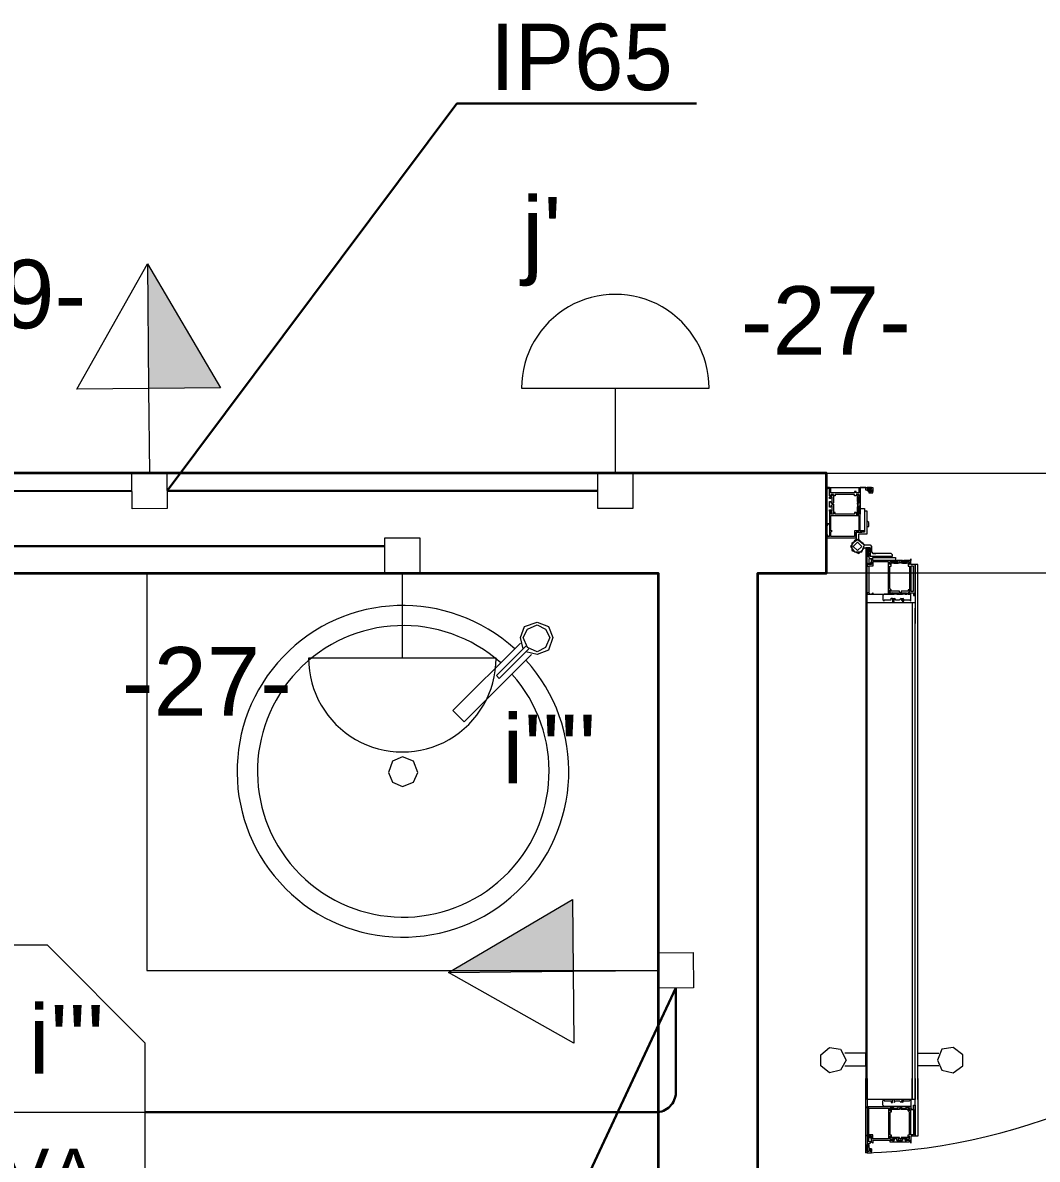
# Model space of a CAD drawing. Header units: millimetres. Extents: x -3501 to 2443, y -1417 to 2787.
# Drawn here: x -237.9 to -85, y 1095.6 to 1266.9 of the extents above; entities that cross this region are included whole.
import ezdxf

# ---------------------------------------------------------------- set-up
doc = ezdxf.new("R2010")
doc.units = ezdxf.units.MM
for name, color, linetype, lineweight in [('EL-SIMB-P-CIRC', 1, 'Continuous', 20), ('Eletroduto', 160, 'Continuous', 30), ('Pontos Elétricos', 1, 'Continuous', 20), ('TXT e CIRCUITOS', 7, 'Continuous', 30)]:
    doc.layers.add(name, color=color, linetype=linetype, lineweight=lineweight)
for name, color, linetype in [('LEGENDAS', 7, 'Continuous'), ('PDF_Geometry', 7, 'Continuous'), ('Texto', 7, 'Continuous')]:
    doc.layers.add(name, color=color, linetype=linetype)
doc.styles.add('estilo2', font='arial.ttf', dxfattribs={"height": 60})
doc.styles.add('PDF Bahnschrift', font='bahnschrift.ttf')
doc.styles.add('txt 2mm', font='arial.ttf', dxfattribs={"height": 100})

# ---------------------------------------------------------------- blocks, each defined once
blk = doc.blocks.new('cx luz oct')
at = {"ltscale": 3}
blk.add_line((43508.7, 29483.7), (43508.7, 29288.7), dxfattribs=at)
blk.add_lwpolyline([(43589.5, 29093.7), (43703.7, 29207.9), (43703.7, 29369.5), (43589.5, 29483.7), (43428, 29483.7), (43313.7, 29369.5), (43313.7, 29207.9), (43428, 29093.7)], close=True, dxfattribs=at)
blk.add_lwpolyline([(43313.7, 29288.7), (43703.7, 29288.7)], dxfattribs=at)
blk = doc.blocks.new('caixa arandela')
at = {"layer": 'EL-SIMB-P-CIRC', "color": 1}
for p, q in [((138180.1, 42644.3), (138180.1, 42361.8)), ((137998.6, 42476.5), (137998.6, 42529.5)), ((137998.6, 42529.5), (138051.6, 42529.5)), ((138051.6, 42529.5), (138051.6, 42476.5)), ((138180.1, 42503), (138051.6, 42503)), ((138051.6, 42476.5), (137998.6, 42476.5))]:
    blk.add_line(p, q, dxfattribs=at)
blk.add_arc((138180.1, 42503), 141.2, 270, 90, dxfattribs=at)
blk = doc.blocks.new('Tomada Média')
at = {"layer": 'EL-SIMB-P-CIRC'}
h = blk.add_hatch(color=1, dxfattribs=at)
h.dxf.hatch_style = 1
h.paths.add_polyline_path([(65351.86, 3601.56), (65333.11, 3601.56), (65351.86, 3612.39)])
at = {"layer": 'EL-SIMB-P-CIRC', "color": 1}
for p, q in [((65333.11, 3601.56), (65351.86, 3612.39)), ((65351.86, 3612.39), (65351.86, 3590.74)), ((65364.66, 3598.91), (65364.66, 3604.21)), ((65364.66, 3604.21), (65369.97, 3604.21)), ((65369.97, 3604.21), (65369.97, 3598.91)), ((65333.11, 3601.56), (65351.86, 3601.56)), ((65351.86, 3590.74), (65333.11, 3601.56)), ((65351.86, 3601.56), (65364.66, 3601.56)), ((65369.97, 3598.91), (65364.66, 3598.91))]:
    blk.add_line(p, q, dxfattribs=at)

msp = doc.modelspace()

# ---------------------------------------------------------------- linework, layer by layer
at = {"layer": 'Eletroduto'}
for points in [[(-433.96, 1196.31), (-221.41, 1196.28)], [(-216.1, 1196.33), (-151.24, 1196.33)]]:
    msp.add_lwpolyline(points, dxfattribs=at)
for points in [[(-244.58, 1127.84), (-244.58, 1184.99, -0.414214), (-241.58, 1187.99), (-183.32, 1187.99)], [(-219.41, 1102.66), (-142.47, 1102.66, 0.414214), (-139.47, 1105.66), (-139.47, 1121.39)]]:
    msp.add_lwpolyline(points, format="xyb", dxfattribs=at)
at = {"layer": 'PDF_Geometry', "lineweight": 35}
msp.add_lwpolyline([(-497.07, 1183.93), (-362.04, 1183.93), (-362.04, 1006.37), (-347.02, 1006.37), (-232.31, 1006.37), (-232.31, 1021.39), (-347.02, 1021.39), (-347.02, 1183.93), (-142.15, 1183.93), (-142.15, 1021.39), (-162.47, 1021.39), (-162.47, 1006.37), (-142.15, 1006.37), (-142.15, 996.42), (-127.12, 996.42), (-127.12, 1183.93), (-116.75, 1183.93), (-116.75, 1198.96), (-512.1, 1198.96)], dxfattribs=at)
at = {"layer": 'PDF_Geometry', "lineweight": 18}
for points in [[(-512.1, 1198.96), (372.77, 1198.96), (387.8, 1198.96)], [(-111.67, 1195.78), (-111.67, 1195.78)], [(-110.61, 1196.63), (-110.61, 1196.63)], [(-110.61, 1196.42), (-110.61, 1196.42)], [(-110.61, 1196.42), (-110.61, 1196.42)], [(-110.4, 1196.84), (-110.4, 1196.84)], [(-110.4, 1196.63), (-110.4, 1196.63)], [(-110.4, 1196.63), (-110.4, 1196.63)], [(-110.4, 1196.63), (-110.4, 1196.63)], [(-110.4, 1196.42), (-110.4, 1196.42)], [(-110.4, 1196.21), (-110.4, 1196.21)], [(-110.4, 1196.21), (-110.4, 1196.21)], [(-110.19, 1196.84), (-110.19, 1196.84)], [(-110.19, 1196.63), (-110.19, 1196.63)], [(-110.19, 1196.63), (-110.19, 1196.63)], [(-110.19, 1196.21), (-110.19, 1196.21)], [(-109.98, 1196.63), (-109.98, 1196.63)], [(-109.98, 1196.63), (-109.98, 1196.63)], [(-109.98, 1196.42), (-109.98, 1196.42)], [(-109.98, 1196.21), (-109.98, 1196.21)], [(-109.98, 1196.21), (-109.98, 1196.21)], [(-109.98, 1196.21), (-109.98, 1196.21)], [(-109.98, 1196.21), (-109.98, 1196.21)], [(-109.77, 1196.42), (-109.77, 1196.42)], [(-109.77, 1196.42), (-109.77, 1196.42)], [(-109.77, 1196.42), (-109.77, 1196.42)], [(-109.77, 1196.21), (-109.77, 1196.21)], [(-109.77, 1196.21), (-109.77, 1196.21)], [(-111.88, 1195.15), (-111.88, 1195.15)], [(-111.88, 1195.15), (-111.88, 1195.15)], [(-111.88, 1194.94), (-111.88, 1194.94)], [(-111.88, 1194.94), (-111.88, 1194.94)], [(-111.88, 1194.94), (-111.88, 1194.94)], [(-111.88, 1194.73), (-111.88, 1194.73)], [(-111.88, 1194.73), (-111.88, 1194.73)], [(-111.67, 1195.15), (-111.67, 1195.15)], [(-111.67, 1194.94), (-111.67, 1194.94)], [(-111.67, 1194.94), (-111.67, 1194.94)], [(-111.67, 1194.73), (-111.67, 1194.73)], [(-111.88, 1193.88), (-111.88, 1193.88)], [(-111.88, 1193.88), (-111.88, 1193.88)], [(-111.88, 1193.67), (-111.88, 1193.67)], [(-111.88, 1193.67), (-111.88, 1193.67)], [(-111.88, 1193.67), (-111.88, 1193.67)], [(-111.88, 1193.67), (-111.88, 1193.67)], [(-111.88, 1193.67), (-111.88, 1193.67)], [(-111.88, 1193.46), (-111.88, 1193.46)], [(-111.88, 1193.46), (-111.88, 1193.46)], [(-111.67, 1193.88), (-111.67, 1193.88)], [(-111.67, 1193.67), (-111.67, 1193.67)], [(-111.67, 1193.46), (-111.67, 1193.46)], [(-111.67, 1192.82), (-111.67, 1192.82)], [(-111.04, 1191.55), (-111.04, 1191.55)], [(-111.04, 1191.55), (-111.04, 1191.55)], [(-111.04, 1190.92), (-111.04, 1190.92)], [(-110.61, 1190.71), (-110.61, 1190.92), (-110.4, 1190.92), (-110.4, 1191.55), (-110.61, 1191.76)], [(-112.94, 1188.38), (-112.1, 1189.01), (-111.04, 1188.17), (-110.19, 1188.17), (-109.98, 1187.95), (-109.98, 1187.74), (-109.98, 1187.11), (-109.77, 1186.9)], [(-111.25, 1188.38), (-112.1, 1189.01), (-112.94, 1188.38), (-112.94, 1187.32), (-111.88, 1186.9), (-111.04, 1187.74), (-110.4, 1187.74), (-110.61, 1187.74), (-110.61, 1187.53), (-110.4, 1187.53), (-110.19, 1187.53), (-110.19, 1187.32), (-110.19, 1186.9), (-110.4, 1186.9), (-110.4, 1186.26), (-110.19, 1186.05), (-109.98, 1186.05), (-110.4, 1186.05), (-110.4, 1185.84), (-110.4, 1185.41), (-110.19, 1185.41), (-109.98, 1185.63), (-109.98, 1185.84), (-109.98, 1185.63), (-109.98, 1185.41), (-110.19, 1185.41), (-110.4, 1185.2), (-110.61, 1185.41), (-110.61, 1186.26), (-110.61, 1186.47), (-110.4, 1186.47), (-110.4, 1187.53), (-110.4, 1187.11), (-110.19, 1187.32), (-110.19, 1187.53), (-109.98, 1187.53), (-110.19, 1187.74), (-110.19, 1186.68), (-110.19, 1186.47), (-109.98, 1186.47), (-106.8, 1186.47), (-106.8, 1186.68), (-107.02, 1186.9), (-109.77, 1186.9), (-109.34, 1186.9)], [(-111.88, 1189.01), (-111.88, 1189.01)], [(-111.04, 1188.17), (-111.04, 1188.17)], [(-111.04, 1187.74), (-111.04, 1187.74)], [(-110.61, 1176.31), (-110.61, 1187.74), (-110.83, 1187.74), (-110.83, 1176.31)], [(-110.61, 1187.74), (-110.61, 1187.74)], [(-110.61, 1187.53), (-110.61, 1187.53)], [(-110.61, 1187.53), (-110.61, 1187.53)], [(-110.4, 1187.53), (-110.4, 1187.53)], [(-110.4, 1187.11), (-110.4, 1187.11)], [(-110.19, 1187.74), (-110.19, 1187.74)], [(-110.19, 1187.74), (-110.19, 1187.53), (-110.19, 1187.74)], [(-110.19, 1187.53), (-110.19, 1187.53)], [(-110.19, 1187.53), (-110.19, 1187.53)], [(-110.19, 1187.53), (-110.19, 1187.53)], [(-110.19, 1187.32), (-110.19, 1187.32)], [(-110.19, 1187.32), (-110.19, 1187.32)], [(-110.19, 1187.11), (-110.19, 1187.11)], [(-110.19, 1187.11), (-109.98, 1187.11), (-110.19, 1187.11)], [(-109.98, 1187.53), (-109.98, 1187.53)], [(-109.98, 1187.53), (-109.98, 1187.53)], [(-109.98, 1187.11), (-109.98, 1187.11)], [(-109.98, 1187.11), (-109.98, 1187.11)], [(-109.98, 1187.11), (-109.98, 1187.11)], [(-110.61, 1186.47), (-110.61, 1186.47)], [(-110.4, 1186.9), (-110.4, 1186.9)], [(-110.4, 1185.41), (-110.4, 1185.41)], [(-109.98, 1186.05), (-109.98, 1186.05)], [(-109.98, 1185.84), (-109.98, 1185.84)], [(-109.13, 1186.26), (-109.13, 1186.47)], [(-109.13, 1185.84), (-109.13, 1185.84)], [(-108.29, 1186.47), (-108.29, 1186.26)], [(-108.29, 1185.84), (-108.29, 1185.84)], [(-107.23, 1185.84), (-107.23, 1185.84)], [(-106.8, 1186.47), (-106.8, 1186.47)], [(-106.59, 1185.84), (-106.59, 1185.84)], [(-106.59, 1185.63), (-106.59, 1185.63)], [(-106.59, 1185.63), (-106.59, 1185.63)], [(-106.38, 1185.84), (-106.38, 1185.84)], [(-106.38, 1185.84), (-106.38, 1185.84)], [(-106.38, 1185.63), (-106.38, 1185.63)], [(-106.38, 1185.63), (-106.38, 1185.63)], [(-106.38, 1185.63), (-106.38, 1185.63)], [(-106.17, 1185.84), (-106.17, 1185.84)], [(-106.17, 1185.63), (-106.17, 1185.63)], [(-106.17, 1185.63), (-106.17, 1185.63)], [(-106.17, 1185.63), (-106.17, 1185.63)], [(-105.32, 1185.84), (-105.32, 1185.84)], [(-105.32, 1185.63), (-105.32, 1185.63)], [(-105.32, 1185.63), (-105.32, 1185.63)], [(-105.11, 1185.84), (-105.11, 1185.84)], [(-105.11, 1185.63), (-105.11, 1185.63)], [(-105.11, 1185.63), (-105.11, 1185.63)], [(-104.9, 1185.84), (-104.9, 1185.84)], [(-104.9, 1185.84), (-104.9, 1185.84)], [(-104.9, 1185.63), (-104.9, 1185.63)], [(-104.69, 1185.63), (-104.9, 1185.63), (-104.69, 1185.63)], [(-104.9, 1185.63), (-104.9, 1185.63)], [(-104.9, 1185.63), (-104.9, 1185.63)], [(-104.69, 1185.63), (-104.69, 1185.63)], [(-104.26, 1185.84), (-104.26, 1185.84)], [(-127.12, 1183.93), (-127.12, 1000.86), (-126.7, 1000.86), (-126.06, 1000.23), (-126.06, 993.67), (-127.12, 993.67)], [(-102.99, 1176.31), (-102.99, 1185.2), (-103.42, 1185.2), (-103.42, 1176.31)], [(-109.77, 1180.97), (-109.77, 1180.97)], [(-109.77, 1180.97), (-109.77, 1180.97)], [(-110.83, 1179.49), (-110.83, 1104.57)], [(-110.61, 1179.49), (-103.42, 1179.49)], [(-110.61, 1104.57), (-110.61, 1178.64)], [(-108.07, 1179.7), (-108.07, 1179.7)], [(-106.8, 1179.7), (-106.8, 1179.7)], [(-104.05, 1179.7), (-104.05, 1179.7)], [(-103.84, 1179.49), (-103.84, 1104.57)], [(-103.42, 1104.57), (-103.42, 1178.64)], [(-102.99, 1104.57), (-102.99, 1179.7)], [(-162.47, 1172.5), (-162.89, 1174.2), (-162.25, 1175.89), (-160.35, 1176.53), (-158.66, 1175.89), (-158.02, 1174.2), (-158.66, 1172.29), (-160.35, 1171.66), (-162.04, 1172.08)], [(-162.89, 1173.35), (-173.05, 1163.19), (-171.35, 1161.5), (-161.2, 1171.66)], [(-162.04, 1172.93), (-166.49, 1168.48), (-166.06, 1168.06), (-161.62, 1172.5)], [(-114, 1109.65), (-110.83, 1109.65), (-110.83, 1111.55), (-114, 1111.55)], [(-99.82, 1109.65), (-102.99, 1109.65), (-102.99, 1111.55), (-99.82, 1111.55)], [(-102.99, 1107.74), (-102.99, 1099.07), (-103.42, 1099.07), (-103.42, 1107.74), (-103.42, 1104.57), (-103.84, 1104.57), (-103.84, 1107.74), (-103.84, 1104.57), (-110.61, 1104.57), (-110.61, 1107.74), (-110.61, 1096.53), (-110.83, 1096.53), (-110.83, 1107.74)], [(-109.77, 1103.3), (-109.77, 1103.3)], [(-109.77, 1103.3), (-109.77, 1103.3)], [(-108.07, 1104.57), (-108.07, 1104.57)], [(-106.8, 1104.57), (-106.8, 1104.57)], [(-105.32, 1104.57), (-105.32, 1104.57)], [(-104.05, 1104.57), (-104.05, 1104.57)], [(-109.98, 1098.43), (-109.98, 1098.43)], [(-109.98, 1098.43), (-109.98, 1098.43)], [(-109.98, 1098.43), (-109.98, 1098.43)], [(-109.98, 1098.22), (-109.98, 1098.22)], [(-106.59, 1098.64), (-106.59, 1098.64)], [(-106.59, 1098.64), (-106.59, 1098.64)], [(-106.59, 1098.43), (-106.59, 1098.43)], [(-106.17, 1098.64), (-106.17, 1098.64)], [(-106.17, 1098.64), (-106.17, 1098.64)], [(-106.17, 1098.43), (-106.17, 1098.43)], [(-105.32, 1098.64), (-105.32, 1098.64)], [(-105.32, 1098.64), (-105.32, 1098.64)], [(-105.32, 1098.43), (-105.32, 1098.43)], [(-104.69, 1098.64), (-104.9, 1098.64), (-104.69, 1098.64)], [(-104.9, 1098.64), (-104.9, 1098.64)], [(-104.9, 1098.64), (-104.9, 1098.64)], [(-104.9, 1098.43), (-104.9, 1098.43)], [(-104.69, 1098.64), (-104.69, 1098.64)], [(-110.61, 1097.8), (-110.61, 1097.8)], [(-110.61, 1097.8), (-110.61, 1097.8)], [(-110.61, 1096.74), (-110.61, 1096.74)], [(-110.61, 1096.53), (-110.61, 1096.53)], [(-110.61, 1096.53), (-110.61, 1096.53)], [(-110.4, 1097.37), (-110.4, 1097.37)], [(-110.19, 1097.16), (-110.19, 1097.16)], [(-110.19, 1097.16), (-109.98, 1097.16), (-110.19, 1097.16)], [(-110.19, 1096.95), (-110.19, 1096.95)], [(-110.19, 1096.74), (-110.19, 1096.74)], [(-110.19, 1096.74), (-110.19, 1096.74)], [(-110.19, 1096.53), (-110.19, 1096.53)], [(-109.98, 1097.16), (-109.98, 1097.16)], [(-109.98, 1097.16), (-109.98, 1097.16)], [(-109.98, 1097.16), (-109.98, 1097.16)], [(-109.98, 1096.74), (-109.98, 1096.74)]]:
    msp.add_lwpolyline(points, dxfattribs=at)
for points in [[(-116.75, 1183.93), (-116.75, 1198.96), (-16.86, 1198.96), (-16.86, 1183.93)], [(-110.61, 1196.84), (-110.61, 1196.63), (-110.4, 1196.63), (-110.61, 1196.42), (-110.83, 1196.42), (-110.83, 1196.84), (-111.67, 1196.84), (-111.67, 1196.63), (-111.67, 1195.78), (-111.67, 1195.57), (-111.88, 1195.57), (-111.88, 1195.78), (-112.31, 1195.78), (-112.1, 1195.57), (-112.31, 1195.57), (-112.52, 1195.57), (-112.52, 1195.78), (-115.27, 1195.78), (-115.48, 1195.78), (-115.48, 1195.57), (-115.69, 1195.57), (-115.69, 1195.78), (-116.12, 1195.78), (-116.12, 1195.57), (-115.9, 1195.57), (-116.33, 1195.57), (-116.33, 1195.78), (-116.33, 1196.84), (-116.54, 1196.84), (-116.54, 1196.63), (-116.75, 1196.63), (-116.75, 1196.84), (-109.77, 1196.84), (-109.77, 1196.42), (-109.98, 1196.42), (-110.19, 1196.63), (-109.98, 1196.63), (-109.98, 1196.84), (-110.19, 1196.84), (-110.4, 1196.84)], [(-116.75, 1189.22), (-116.75, 1196.84)], [(-116.12, 1193.88), (-116.33, 1193.88), (-116.33, 1194.73), (-116.12, 1194.73), (-116.12, 1194.52), (-115.9, 1194.52), (-115.9, 1194.73), (-115.9, 1195.36), (-116.12, 1195.36), (-116.12, 1195.15), (-116.33, 1195.15), (-116.33, 1195.36), (-116.12, 1195.57), (-115.9, 1195.57), (-116.12, 1195.78), (-115.69, 1195.78), (-115.69, 1195.57), (-115.69, 1194.52), (-115.9, 1194.3), (-115.9, 1194.52), (-115.9, 1194.3), (-115.69, 1194.3), (-115.69, 1193.03), (-115.69, 1192.82), (-116.12, 1192.82), (-115.9, 1193.03), (-116.12, 1193.25), (-116.33, 1193.25), (-116.33, 1193.46), (-116.12, 1193.46), (-116.12, 1193.25), (-115.9, 1193.25), (-115.9, 1193.88), (-115.9, 1194.09), (-116.12, 1194.09)], [(-112.31, 1196.21), (-112.52, 1196.21), (-112.52, 1196), (-116.12, 1196), (-116.12, 1196.84), (-111.88, 1196.84), (-111.88, 1196.63), (-111.88, 1196), (-112.31, 1196)], [(-111.67, 1193.88), (-111.67, 1194.73), (-111.88, 1194.73), (-111.88, 1194.52), (-112.1, 1194.73), (-112.1, 1195.36), (-111.88, 1195.36), (-111.88, 1195.15), (-111.67, 1195.15), (-111.67, 1195.36), (-111.88, 1195.57), (-111.88, 1195.78), (-112.31, 1195.78), (-112.1, 1195.57), (-112.1, 1194.52), (-112.1, 1194.3), (-112.1, 1194.52), (-111.88, 1194.3), (-112.1, 1194.3), (-112.1, 1193.03), (-112.31, 1192.82), (-111.88, 1192.82), (-111.88, 1193.03), (-111.88, 1193.25), (-111.67, 1193.25), (-111.67, 1193.46), (-111.88, 1193.46), (-111.88, 1193.25), (-112.1, 1193.25), (-112.1, 1193.88), (-111.88, 1194.09), (-111.88, 1193.88)], [(-111.88, 1194.94), (-111.88, 1195.15), (-111.88, 1195.36), (-111.88, 1195.15), (-111.88, 1194.94), (-111.67, 1194.94), (-111.67, 1195.15), (-111.88, 1195.15), (-111.67, 1195.15), (-111.67, 1195.78), (-111.67, 1192.82), (-111.67, 1193.46), (-111.88, 1193.46), (-111.67, 1193.46), (-111.67, 1193.67), (-111.67, 1193.88), (-111.88, 1193.88), (-111.67, 1193.88), (-111.67, 1194.73), (-111.88, 1194.73)], [(-109.98, 1196.42), (-110.19, 1196.42), (-110.19, 1196.63), (-109.98, 1196.63), (-110.19, 1196.84), (-110.4, 1196.84), (-110.61, 1196.63), (-110.4, 1196.63), (-110.4, 1196.42), (-109.98, 1196.42), (-109.77, 1196.42)], [(-109.77, 1196.42), (-109.77, 1196.21), (-109.98, 1196.21), (-110.19, 1196.21), (-109.98, 1196.21), (-110.19, 1196.21), (-110.4, 1196.42), (-110.61, 1196.42), (-110.4, 1196.21), (-110.19, 1196.21), (-110.4, 1196.21), (-110.4, 1196), (-110.19, 1196), (-109.98, 1196), (-109.77, 1196), (-109.77, 1196.21)], [(-110.4, 1196.42), (-110.19, 1196.42), (-110.19, 1196.63), (-110.4, 1196.63)], [(-111.67, 1192.82), (-111.67, 1193.03), (-111.67, 1193.25), (-111.88, 1193.03), (-111.88, 1192.82), (-112.31, 1192.82), (-112.1, 1193.03), (-112.31, 1193.03), (-112.52, 1193.03), (-112.52, 1192.82), (-115.27, 1192.82), (-115.48, 1192.82), (-115.48, 1193.03), (-115.69, 1193.03), (-115.69, 1192.82), (-116.12, 1192.82), (-116.12, 1193.03), (-115.9, 1193.03), (-116.33, 1193.25), (-116.33, 1193.03), (-116.33, 1192.82), (-116.33, 1191.34), (-116.75, 1191.34), (-116.75, 1191.13), (-116.54, 1191.13), (-116.54, 1191.34), (-116.33, 1191.34), (-116.33, 1190.28), (-116.33, 1189.44), (-116.54, 1189.44), (-116.54, 1189.65), (-116.75, 1189.65), (-116.75, 1189.22), (-112.31, 1189.22), (-112.31, 1190.07), (-111.46, 1190.07), (-111.46, 1190.28), (-111.67, 1190.28), (-111.67, 1191.55)], [(-112.52, 1189.44), (-116.12, 1189.44), (-116.12, 1190.07), (-115.9, 1190.28), (-116.12, 1190.28), (-116.12, 1192.61), (-111.88, 1192.61), (-111.88, 1191.98), (-111.88, 1191.13), (-111.88, 1190.28), (-112.31, 1190.28), (-112.52, 1190.28)], [(-111.88, 1189.86), (-110.83, 1189.86), (-110.61, 1189.86), (-110.61, 1190.28), (-110.61, 1190.49), (-110.61, 1193.25), (-110.83, 1193.25), (-111.04, 1193.25), (-111.04, 1190.71), (-111.04, 1190.28), (-111.04, 1190.07), (-112.1, 1190.07), (-112.31, 1190.07), (-112.31, 1189.86), (-112.31, 1189.01), (-112.52, 1188.8), (-113.15, 1187.95), (-112.52, 1187.11), (-111.46, 1187.11), (-111.04, 1188.17), (-111.88, 1189.01), (-111.88, 1189.65)], [(-111.88, 1193.67), (-111.88, 1193.46), (-111.88, 1193.67), (-111.88, 1193.88)], [(-111.04, 1193.67), (-111.04, 1190.28), (-111.67, 1190.28), (-111.67, 1193.67)], [(-111.46, 1187.95), (-112.1, 1187.32), (-112.73, 1187.95), (-112.1, 1188.59)], [(-111.46, 1187.95), (-112.1, 1187.32), (-112.73, 1187.95), (-112.1, 1188.59)], [(-110.4, 1186.47), (-110.4, 1187.53), (-110.61, 1187.53), (-110.61, 1186.47)], [(-110.19, 1187.74), (-110.4, 1187.74)], [(-109.98, 1187.32), (-109.98, 1187.53)], [(-109.98, 1187.11), (-109.98, 1187.32)], [(-108.5, 1180.76), (-107.23, 1180.76), (-107.02, 1180.76), (-106.8, 1180.76), (-107.02, 1180.97), (-107.23, 1180.76), (-107.23, 1181.18), (-107.23, 1181.39), (-107.02, 1181.18), (-107.02, 1181.39), (-107.23, 1181.61), (-107.23, 1184.99), (-107.02, 1184.99), (-107.02, 1185.2), (-107.02, 1185.41), (-107.23, 1185.2), (-107.23, 1185.63), (-107.02, 1185.63), (-106.8, 1185.84), (-107.02, 1185.84), (-107.23, 1185.84), (-108.5, 1185.84), (-109.77, 1185.84), (-109.77, 1186.05), (-109.98, 1186.05), (-109.98, 1185.2), (-110.4, 1185.2), (-110.61, 1185.2), (-110.61, 1184.99), (-110.4, 1184.99), (-110.4, 1180.97), (-110.61, 1180.97), (-110.61, 1180.76), (-110.4, 1180.76)], [(-109.98, 1180.76), (-109.77, 1180.97), (-109.77, 1180.76), (-107.44, 1180.76), (-107.44, 1185.63), (-108.07, 1185.63), (-108.92, 1185.63), (-109.77, 1185.63), (-109.77, 1185.2), (-109.77, 1184.99), (-110.19, 1184.99), (-110.4, 1184.99), (-110.4, 1180.97), (-110.19, 1180.76)], [(-109.77, 1186.26), (-106.38, 1186.26), (-106.38, 1185.84), (-109.77, 1185.84)], [(-106.17, 1185.84), (-105.32, 1185.84), (-105.32, 1185.63), (-105.53, 1185.63), (-105.32, 1185.41), (-104.69, 1185.41), (-104.69, 1185.63), (-104.9, 1185.63), (-104.9, 1185.84), (-104.69, 1185.84), (-104.48, 1185.63), (-104.26, 1185.63), (-104.26, 1185.2), (-104.48, 1185.41), (-105.53, 1185.41), (-105.75, 1185.63), (-105.75, 1185.41), (-107.02, 1185.41), (-107.23, 1185.2), (-107.23, 1185.63), (-107.02, 1185.63), (-106.8, 1185.63), (-106.8, 1185.84), (-106.59, 1185.84), (-106.59, 1185.63), (-106.8, 1185.63), (-106.59, 1185.41), (-105.96, 1185.41), (-105.96, 1185.63), (-106.17, 1185.63)], [(-104.9, 1185.84), (-105.11, 1185.84), (-105.11, 1185.63), (-104.9, 1185.63), (-104.9, 1185.84), (-104.9, 1185.63), (-104.9, 1185.41), (-105.11, 1185.41), (-105.32, 1185.63), (-105.32, 1185.84), (-106.17, 1185.84), (-106.17, 1185.63), (-106.38, 1185.63), (-106.38, 1185.84), (-106.17, 1185.84), (-106.17, 1185.63), (-106.17, 1185.41), (-106.38, 1185.41), (-106.59, 1185.63), (-106.59, 1185.84), (-107.23, 1185.84), (-104.26, 1185.84)], [(-104.26, 1180.76), (-104.05, 1180.76), (-104.05, 1180.97), (-103.84, 1180.97), (-103.63, 1180.97), (-103.63, 1180.55), (-103.42, 1180.55), (-103.42, 1180.76), (-103.42, 1184.99), (-103.42, 1185.2), (-103.84, 1185.2), (-104.05, 1185.2), (-104.05, 1186.05), (-104.05, 1185.84), (-104.26, 1185.84), (-104.48, 1185.84), (-104.48, 1185.63), (-104.26, 1185.63), (-104.26, 1185.2), (-104.48, 1185.41), (-104.48, 1185.2), (-104.48, 1184.99), (-104.26, 1184.99), (-104.26, 1181.61), (-104.26, 1181.39), (-104.48, 1181.39), (-104.48, 1181.18), (-104.26, 1181.39), (-104.26, 1181.18), (-104.26, 1180.76), (-104.26, 1180.97), (-104.48, 1180.97), (-104.48, 1180.76)], [(-219.19, 1124.04), (-142.15, 1124.04), (-142.15, 1183.93), (-219.19, 1183.93)], [(-104.05, 1181.18), (-103.63, 1181.18), (-103.63, 1184.99), (-104.05, 1184.99)], [(-105.32, 1179.7), (-105.32, 1179.49), (-105.11, 1179.7), (-105.32, 1179.91), (-105.32, 1180.12), (-105.11, 1179.91), (-104.26, 1179.91), (-104.05, 1179.7), (-104.05, 1179.91), (-104.05, 1180.55), (-104.05, 1180.76), (-104.26, 1180.76), (-104.48, 1180.76), (-107.65, 1180.76), (-107.86, 1180.76), (-108.07, 1180.76), (-108.29, 1180.55), (-108.29, 1179.91), (-108.07, 1179.7), (-108.07, 1179.91), (-107.86, 1179.91), (-107.23, 1179.91), (-107.02, 1179.91), (-107.02, 1180.12), (-106.8, 1180.12), (-106.8, 1179.91), (-106.8, 1179.7), (-106.8, 1179.49), (-106.59, 1179.7), (-106.59, 1179.91), (-106.59, 1180.12), (-106.38, 1179.91), (-105.75, 1179.91), (-105.53, 1180.12), (-105.53, 1179.91)], [(-106.17, 1180.76), (-105.32, 1180.76), (-105.53, 1180.76), (-105.53, 1180.97), (-105.32, 1180.97), (-104.69, 1180.97), (-104.69, 1180.76), (-104.9, 1180.76), (-104.69, 1180.76), (-104.48, 1180.97), (-104.26, 1180.97), (-104.26, 1181.18), (-104.26, 1181.39), (-104.48, 1181.18), (-105.53, 1181.18), (-105.53, 1180.97), (-105.75, 1180.97), (-105.75, 1181.18), (-107.02, 1181.18), (-107.23, 1181.39), (-107.23, 1181.18), (-107.23, 1180.97), (-107.02, 1180.97), (-106.8, 1180.97), (-106.8, 1180.76), (-106.59, 1180.76), (-106.8, 1180.97), (-106.59, 1180.97), (-105.96, 1180.97), (-105.96, 1180.76)], [(-159.08, 1172.72), (-160.35, 1172.08), (-161.83, 1172.72), (-162.47, 1174.2), (-161.83, 1175.47), (-160.35, 1176.1), (-159.08, 1175.47), (-158.44, 1174.2)], [(-178.34, 1153.88), (-178.97, 1155.57), (-180.67, 1156.21), (-182.15, 1155.57), (-182.78, 1153.88), (-182.15, 1152.4), (-180.67, 1151.76), (-178.97, 1152.4)], [(-113.79, 1110.49), (-114.64, 1109.01), (-116.33, 1108.59), (-117.6, 1109.65), (-117.6, 1111.34), (-116.33, 1112.4), (-114.64, 1112.19)], [(-100.03, 1110.49), (-99.4, 1109.01), (-97.7, 1108.59), (-96.22, 1109.65), (-96.22, 1111.34), (-97.7, 1112.4), (-99.4, 1112.19)], [(-108.5, 1103.51), (-107.23, 1103.51), (-107.02, 1103.51), (-106.8, 1103.51), (-107.02, 1103.3), (-107.23, 1103.3), (-107.23, 1102.87), (-107.02, 1103.09), (-107.02, 1102.87), (-107.02, 1102.66), (-107.23, 1102.66), (-107.23, 1099.28), (-107.02, 1099.28), (-107.02, 1098.85), (-107.23, 1099.07), (-107.23, 1098.64), (-107.02, 1098.64), (-106.8, 1098.43), (-107.02, 1098.43), (-107.23, 1098.43), (-108.5, 1098.43), (-109.77, 1098.43), (-109.77, 1098.22), (-109.77, 1098.01), (-109.98, 1098.22), (-109.98, 1099.07), (-110.4, 1099.07), (-110.61, 1099.07), (-110.61, 1099.28), (-110.4, 1099.28), (-110.4, 1103.3), (-110.61, 1103.3), (-110.61, 1103.51), (-110.4, 1103.51)], [(-109.98, 1103.3), (-109.77, 1103.3), (-107.44, 1103.3), (-107.44, 1098.64), (-108.07, 1098.64), (-108.92, 1098.64), (-109.77, 1098.64), (-109.77, 1099.07), (-109.77, 1099.28), (-110.19, 1099.28), (-110.4, 1099.28), (-110.4, 1103.3), (-110.19, 1103.3)], [(-105.11, 1104.57), (-105.32, 1104.36), (-105.32, 1104.14), (-105.11, 1104.36), (-104.26, 1104.36), (-104.05, 1104.57), (-104.05, 1104.36), (-104.05, 1103.72), (-104.05, 1103.51), (-104.26, 1103.51), (-104.48, 1103.51), (-107.65, 1103.51), (-107.86, 1103.51), (-108.07, 1103.51), (-108.29, 1103.72), (-108.29, 1104.36), (-108.07, 1104.57), (-108.07, 1104.36), (-107.86, 1104.36), (-107.23, 1104.36), (-107.02, 1104.36), (-107.02, 1104.14), (-106.8, 1104.14), (-106.8, 1104.57), (-106.59, 1104.57), (-106.59, 1104.14), (-106.38, 1104.36), (-105.75, 1104.36), (-105.53, 1104.14), (-105.32, 1104.57)], [(-106.17, 1103.51), (-105.32, 1103.51), (-105.53, 1103.51), (-105.53, 1103.3), (-105.32, 1103.3), (-104.69, 1103.3), (-104.69, 1103.51), (-104.9, 1103.51), (-104.69, 1103.51), (-104.48, 1103.3), (-104.26, 1103.3), (-104.26, 1102.87), (-104.48, 1103.09), (-105.53, 1103.09), (-105.53, 1103.3), (-105.75, 1103.3), (-105.75, 1103.09), (-107.02, 1103.09), (-107.23, 1102.87), (-107.23, 1103.3), (-107.02, 1103.3), (-106.8, 1103.3), (-106.8, 1103.51), (-106.59, 1103.51), (-106.8, 1103.3), (-106.59, 1103.3), (-105.96, 1103.3), (-105.96, 1103.51)], [(-104.26, 1103.51), (-104.05, 1103.51), (-104.05, 1103.3), (-103.84, 1103.09), (-103.63, 1103.09), (-103.63, 1103.3), (-103.63, 1103.72), (-103.42, 1103.72), (-103.42, 1103.51), (-103.42, 1099.28), (-103.42, 1099.07), (-103.84, 1099.07), (-104.05, 1099.07), (-104.05, 1098.22), (-104.05, 1098.01), (-104.05, 1098.22), (-104.05, 1098.43), (-104.26, 1098.43), (-104.48, 1098.43), (-104.48, 1098.64), (-104.26, 1098.64), (-104.26, 1099.07), (-104.48, 1098.85), (-104.48, 1099.28), (-104.26, 1099.28), (-104.26, 1102.66), (-104.48, 1102.87), (-104.48, 1103.09), (-104.26, 1102.87), (-104.26, 1103.3), (-104.48, 1103.3), (-104.48, 1103.51)], [(-104.05, 1103.09), (-103.63, 1103.09), (-103.63, 1099.28), (-104.05, 1099.28)], [(-110.19, 1098.01), (-109.98, 1098.22), (-110.4, 1098.22), (-110.4, 1098.43), (-110.4, 1098.64), (-110.4, 1098.85), (-110.61, 1098.85), (-110.61, 1097.8), (-110.4, 1097.8), (-110.4, 1096.74), (-110.61, 1096.74), (-110.61, 1096.53), (-110.4, 1096.53), (-110.19, 1096.53), (-109.98, 1096.53), (-109.98, 1096.74), (-110.19, 1096.74), (-110.19, 1096.95), (-110.19, 1097.16), (-110.4, 1097.37), (-110.4, 1098.01)], [(-110.19, 1098.85), (-110.4, 1098.85), (-110.19, 1098.85), (-109.98, 1098.64), (-109.98, 1098.43), (-109.98, 1098.85)], [(-106.17, 1098.43), (-105.32, 1098.43), (-105.53, 1098.43), (-105.53, 1098.64), (-105.32, 1098.85), (-104.69, 1098.85), (-104.69, 1098.64), (-104.69, 1098.43), (-104.9, 1098.43), (-104.69, 1098.43), (-104.48, 1098.64), (-104.26, 1098.64), (-104.26, 1099.07), (-104.48, 1098.85), (-105.53, 1098.85), (-105.53, 1098.64), (-105.75, 1098.64), (-105.75, 1098.85), (-107.02, 1098.85), (-107.23, 1099.07), (-107.23, 1098.64), (-107.02, 1098.64), (-106.8, 1098.64), (-106.8, 1098.43), (-106.59, 1098.43), (-106.8, 1098.64), (-106.59, 1098.85), (-105.96, 1098.85), (-105.96, 1098.64), (-105.96, 1098.43)], [(-107.23, 1098.22), (-104.26, 1098.22), (-104.26, 1098.43), (-104.9, 1098.43), (-104.9, 1098.64), (-105.11, 1098.64), (-105.32, 1098.64), (-105.32, 1098.43), (-106.17, 1098.43), (-106.17, 1098.64), (-106.38, 1098.64), (-106.59, 1098.64), (-106.59, 1098.43), (-107.23, 1098.43)], [(-110.4, 1097.8), (-110.4, 1096.74), (-110.61, 1096.74), (-110.61, 1097.8)], [(-109.98, 1097.16), (-109.98, 1096.95)], [(-109.98, 1096.95), (-109.98, 1096.74)]]:
    msp.add_lwpolyline(points, close=True, dxfattribs=at)
for centre, radius, start, end in [((-114.28, 1189.02), 92.56, 272.1402, 0.1274), ((-180.58, 1154.04), 24.99, 47.64, 42.1493), ((-180.53, 1154.04), 21.97, 48.0859, 41.8375)]:
    msp.add_arc(centre, radius, start, end, dxfattribs=at)
at = {"layer": 'TXT e CIRCUITOS'}
for p, q in [((-216.1, 1196.33), (-172.45, 1254.68)), ((-172.45, 1254.68), (-136.36, 1254.68)), ((-139.47, 1121.39), (-157.47, 1082.92))]:
    msp.add_line(p, q, dxfattribs=at)

# ---------------------------------------------------------------- block references
at = {"layer": 'LEGENDAS'}
for p, rotation in [((-4445.1, 66526.2), 270.5477857272816), ((-65469.39, -3102.28), 0.5477857272815335)]:
    msp.add_blockref('Tomada Média', p, dxfattribs=dict(at, rotation=rotation))
at = {"layer": 'Pontos Elétricos', "ltscale": 3, "xscale": 0.1, "yscale": 0.1, "zscale": 0.1}
for p, rotation in [((4101.72, -12606.2), 89.99999999999999), ((-4430.97, 14989.09), 270)]:
    msp.add_blockref('caixa arandela', p, dxfattribs=dict(at, rotation=rotation))
at = {"layer": 'Pontos Elétricos', "xscale": 0.1291005291005304, "yscale": 0.1291005291005304, "zscale": 0.1291005291005304}
msp.add_blockref('cx luz oct', (-5861.58, -2678.52), dxfattribs=at)

# ---------------------------------------------------------------- texts
at = {"layer": 'Texto', "insert": (-167.43, 1261.65), "char_height": 10, "attachment_point": 4, "style": 'PDF Bahnschrift'}
msp.add_mtext('IP65', dxfattribs=at)
at = {"layer": 'TXT e CIRCUITOS', "ltscale": 3, "attachment_point": 1}
for s, width, gutter_width, insert, char_height, style in [("j'", 19.6112, 51.64, (-162.63, 1240.59), 10.328, 'txt 2mm'), ('-29-', 19.6112, 51.64, (-253.93, 1231.15), 10.328, 'txt 2mm'), ('-27-', 19.6112, 51.64, (-129.7, 1227.16), 10.328, 'txt 2mm'), ('-27-', 19.6112, 51.64, (-222.95, 1172.77), 10.328, 'txt 2mm'), ("i''''", 19.6112, 51.64, (-165.62, 1162.58), 10.328, 'txt 2mm'), ("i'''", 19.6112, 51.64, (-236.98, 1118.83), 10.328, 'txt 2mm'), ('100 VA', 42.6066, 38.73, (-262.12, 1097.19), 7.746, 'estilo2')]:
    msp.add_mtext_dynamic_manual_height_columns(s, width=width, gutter_width=gutter_width, heights=[0], dxfattribs=dict(at, insert=insert, char_height=char_height, style=style))

doc.saveas('drawing.dxf')
